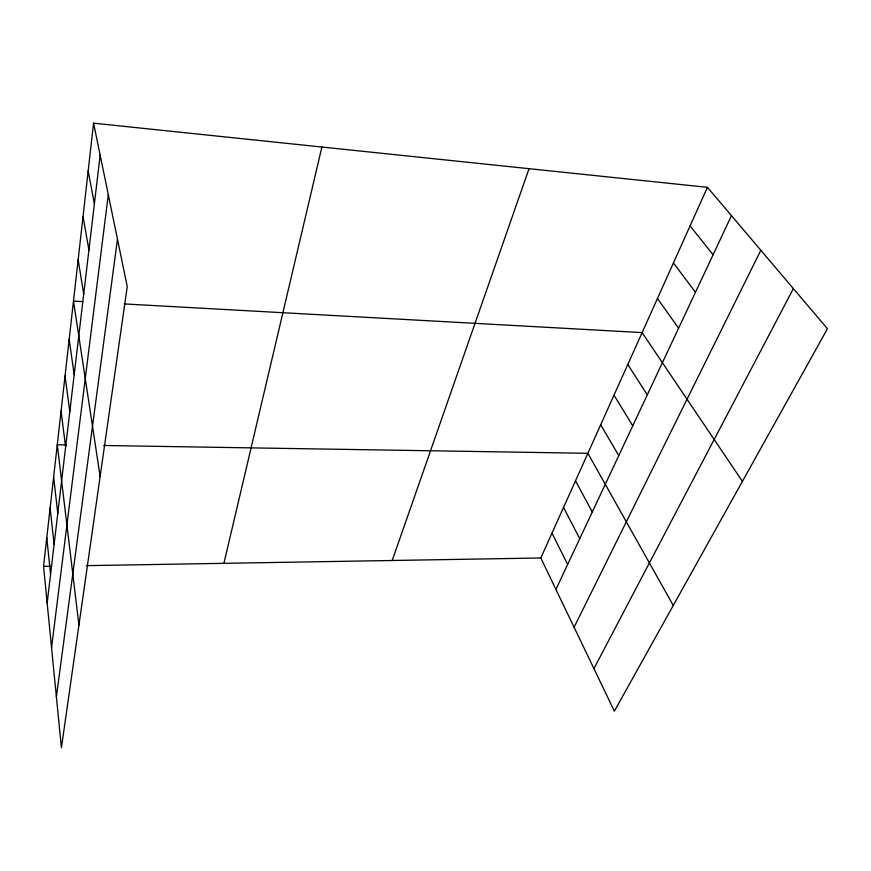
<?xml version="1.0" encoding="UTF-8"?>
<svg xmlns="http://www.w3.org/2000/svg" width="871" height="871" viewBox="0 0 871 871"><rect width="100%" height="100%" fill="white"/><g stroke="black" fill="none" stroke-linecap="round" stroke-linejoin="round"><path stroke-width="1.31" d="M93.567 123.17L127.242 286.581L61.416 747.83L43.55 566.368L93.567 123.17L707.415 187.319L827.45 328.748L614.371 711.172L540.826 557.984L707.415 187.319M47.165 603.048L100.154 155.103M51.552 647.621L108.298 194.625M56.386 696.735L117.476 239.155M223.912 563.33L321.9 147.036M392.211 560.489L529.045 168.68M555.916 589.417L731.466 215.649M574.098 627.283L760.829 250.249M593.935 668.612L793.372 288.595M43.55 566.368L51.574 566.237M86.338 565.649L540.826 557.984M66.566 444.896L57.279 444.743L78.934 625.128M103.736 445.495L587.881 453.301L673.261 605.465M82.821 301.638L73.491 301.116L100.143 476.524M124.183 303.925L642.123 332.602L742.408 481.38M690.072 225.916L713.077 254.778M673.435 262.944L695.472 292.264M657.463 298.47L678.596 328.204M627.795 364.481L647.295 394.846M614.001 395.173L632.76 425.799M600.707 424.765L618.769 455.598M575.502 480.836L592.28 511.996M563.548 507.434L579.727 538.703M551.996 533.139L567.62 564.495M88.178 170.999L94.384 203.803M83.039 216.498L88.918 250.053M78.15 259.819L83.714 294.017M69.168 339.407L74.187 374.606M65.031 376.043L69.811 411.613M61.068 411.123L65.619 446.997M53.632 477.003L57.78 513.335M50.137 507.978L54.089 544.473M46.784 537.745L50.562 574.348"/></g></svg>
